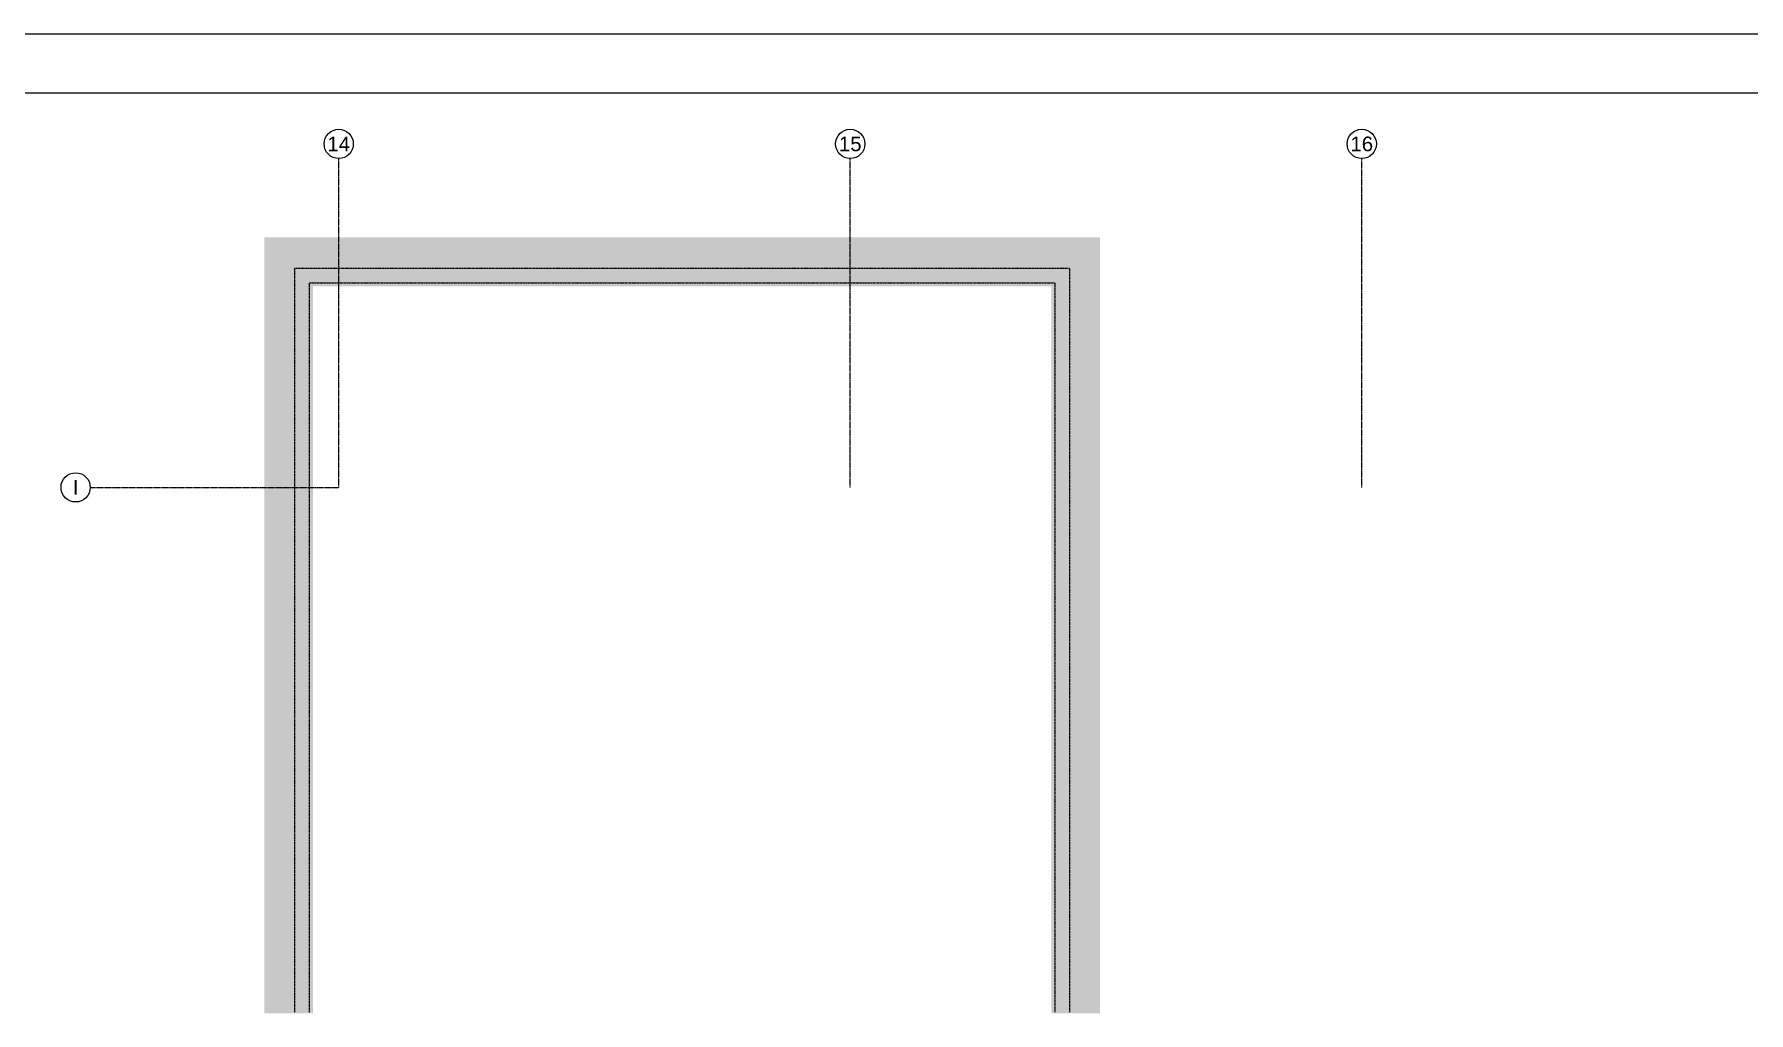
# Model space of a CAD drawing. Extents: x -2749 to 23780, y -1311 to 8245.
# Drawn here: x 12696 to 15042, y 2866 to 4205 of the extents above; entities that cross this region are included whole.
import ezdxf
from ezdxf.enums import TextEntityAlignment as Align

# ---------------------------------------------------------------- set-up
doc = ezdxf.new("R2010")
doc.units = 0
doc.header["$MEASUREMENT"] = 0
for name, pattern in [('DASHDOT2', [0.5, 0.25, -0.125, 0, -0.125]), ('DOT2', [0.125, 0, -0.125]), ('HIDDEN', [0.375, 0.25, -0.125])]:
    doc.linetypes.add(name, pattern=pattern)
doc.layers.get('0').update_dxf_attribs({"color": 9, "lineweight": 9})
for name, color, linetype, lineweight in [('20', 9, 'DOT2', 9), ('24', 9, 'DASHDOT2', 9), ('40A', 9, 'Continuous', 9)]:
    doc.layers.add(name, color=color, linetype=linetype, lineweight=lineweight)
doc.styles.add('Arial', font='arial.ttf', dxfattribs={"height": 2.5})

# ---------------------------------------------------------------- blocks, each defined once
blk = doc.blocks.new('0_aks')
at = {"linetype": 'Continuous'}
blk.add_circle((0, 0), 2, dxfattribs=at)
at = {"style": 'Arial'}
blk.add_attdef('AKS', text='', height=2, dxfattribs=at).set_placement((0, 0), align=Align.MIDDLE_CENTER)
blk = doc.blocks.new('P-AKS_AUDI')
at = {"layer": '24'}
for points in [[(-3500, 800), (-3500, 1250)], [(-2800, 800), (-2800, 1250)], [(-2100, 800), (-2100, 1250)], [(-3840, 800), (-3500, 800)]]:
    blk.add_lwpolyline(points, dxfattribs=at)
at = {"layer": '24', "xscale": 10, "yscale": 10, "zscale": 10}
for p, values in [((-3500, 1270), {'AKS': '14'}), ((-2800, 1270), {'AKS': '15'}), ((-2100, 1270), {'AKS': '16'}), ((-3860, 800), {'AKS': 'I'})]:
    blk.add_blockref('0_aks', p, dxfattribs=at).add_auto_attribs(values)
blk = doc.blocks.new('p-2. kat planı')
at = {"layer": '24'}
blk.add_blockref('P-AKS_AUDI', (16612.5, 2785), dxfattribs=at)

msp = doc.modelspace()

# ---------------------------------------------------------------- hatches: boundary and pattern name
h = msp.add_hatch(color=253)
h.dxf.hatch_style = 1
h.paths.add_polyline_path([(13077.5, 2865), (13010.5, 2865), (13010.5, 3927), (14154.5, 3927), (14154.5, 2865), (14087.5, 2865), (14087.5, 3860), (13077.5, 3860)])

# ---------------------------------------------------------------- linework, layer by layer
at = {"layer": '20', "linetype": 'HIDDEN'}
for points in [[(13052.5, 2867), (13052.5, 3270), (13052.5, 3885), (14112.5, 3885), (14112.5, 2867)], [(13072.5, 2867), (13072.5, 3270), (13072.5, 3865), (14092.5, 3865), (14092.5, 2867)]]:
    msp.add_lwpolyline(points, dxfattribs=at)
at = {"layer": '40A'}
for points in [[(17835, 4205), (11890, 4205), (11890, 0), (17835, 0)], [(17295.1, 80), (11970, 80), (11970, 4125), (17295.1, 4125)]]:
    msp.add_lwpolyline(points, close=True, dxfattribs=at)

# ---------------------------------------------------------------- block references
msp.add_blockref('p-2. kat planı', (0, 0))

doc.saveas('drawing.dxf')
